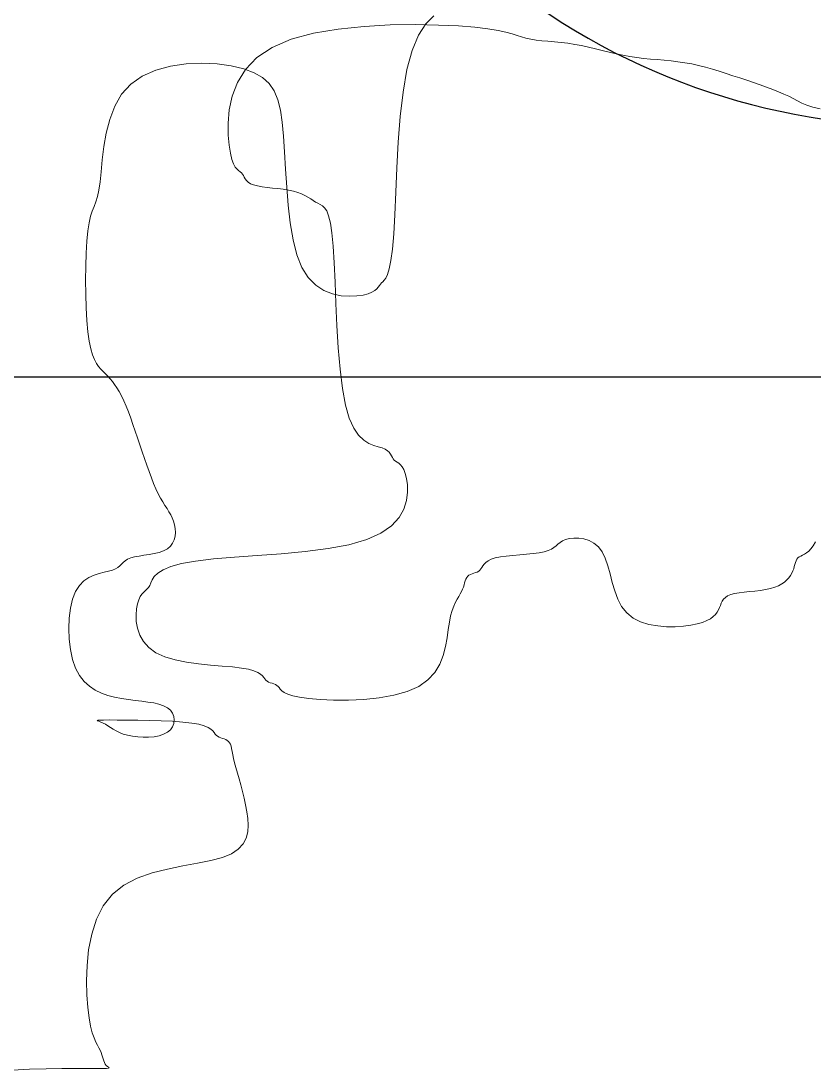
# Model space of a CAD drawing. Header units: millimetres. Extents: x 42 to 552, y 43 to 535.
# Drawn here: x 284.5625 to 284.6223, y 504.2854 to 504.3646 of the extents above; entities that cross this region are included whole.
import ezdxf

# ---------------------------------------------------------------- set-up
doc = ezdxf.new("R2010")
doc.units = ezdxf.units.MM
doc.header["$LTSCALE"] = 0.75
doc.header["$MEASUREMENT"] = 0
doc.layers.add('Gramado', color=9, linetype='Continuous', lineweight=0)
doc.layers.add('Linhas medias', color=7, linetype='Continuous', lineweight=30)
doc.layers.add('SOMBRA', color=9, linetype='Continuous')

# ---------------------------------------------------------------- blocks, each defined once
blk = doc.blocks.new('arbusto7vista')
for p, q in [((-0.3799432194155088, 0.3071322062627075), (-0.3787249139959101, 0.3083622935978241)), ((-0.7645042019866253, 0.3057192579070289), (-0.76789218847847, 0.3048099799899262)), ((-0.7607807539497173, 0.3063581853325843), (-0.7645042019866253, 0.3057192579070289)), ((-0.7568787543331723, 0.3067646111889957), (-0.7607807539497173, 0.3063581853325843)), ((-0.7529551131024732, 0.3069763843986948), (-0.7568787543331723, 0.3067646111889957)), ((-0.7491667402231315, 0.307031353884085), (-0.7529551131024732, 0.3069763843986948)), ((-0.7456705456606016, 0.3069673685675838), (-0.7491667402231315, 0.307031353884085)), ((-0.7426234393803384, 0.3068222773715945), (-0.7456705456606016, 0.3069673685675838)), ((-0.7401417511025841, 0.3066294234380393), (-0.7426234393803384, 0.3068222773715945)), ((-0.7381794895664484, 0.3064041267866742), (-0.7401417511025841, 0.3066294234380393)), ((-0.7366500832657721, 0.3061572016567879), (-0.7381794895664484, 0.3064041267866742)), ((-0.7354669606943958, 0.305899462287627), (-0.7366500832657721, 0.3061572016567879)), ((-0.734543550346217, 0.305641722918466), (-0.7354669606943958, 0.305899462287627)), ((-0.7337932807150764, 0.3053947977885798), (-0.734543550346217, 0.305641722918466)), ((-0.3810641320628463, 0.3054154909708444), (-0.3799432194155088, 0.3071322062627075)), ((-0.76789218847847, 0.3048099799899262), (-0.77078780345974, 0.3035925026588586)), ((-0.7331295802947864, 0.3051695011372288), (-0.7337932807150764, 0.3053947977885798)), ((-0.7324658775792443, 0.3049766472036595), (-0.7331295802947864, 0.3051695011372288)), ((-0.7317318332675029, 0.3048234455315679), (-0.7324658775792443, 0.3049766472036595)), ((-0.7309220368795479, 0.3047026868822797), (-0.7317318332675029, 0.3048234455315679)), ((-0.7300473101404918, 0.3046035573215278), (-0.7309220368795479, 0.3047026868822797)), ((-0.7291184747755892, 0.304515242915059), (-0.7300473101404918, 0.3046035573215278)), ((-0.7281463525099525, 0.3044269297286064), (-0.7291184747755892, 0.304515242915059)), ((-0.7271417650688079, 0.3043278038279027), (-0.7281463525099525, 0.3044269297286064)), ((-0.7261155341772962, 0.304207051278695), (-0.7271417650688079, 0.3043278038279027)), ((-0.7250784815606153, 0.3040538581467445), (-0.7261155341772962, 0.304207051278695)), ((-0.7240396253995698, 0.3038610150916696), (-0.7250784815606153, 0.3040538581467445)), ((-0.3820281347447008, 0.3031310430627627), (-0.3810641320628463, 0.3054154909708444)), ((-0.77078780345974, 0.3035925026588586), (-0.7730729135128911, 0.3020497038258156)), ((-0.7230007696975633, 0.3036357311488302), (-0.7240396253995698, 0.3038610150916696)), ((-0.7219619149136918, 0.3033888199474717), (-0.7230007696975633, 0.3036357311488302)), ((-0.7209230615069657, 0.3031310951168678), (-0.7219619149136918, 0.3033888199474717)), ((-0.7198842099364811, 0.3028733702862638), (-0.7209230615069657, 0.3031310951168678)), ((-0.71884536066122, 0.3026264590849053), (-0.7198842099364811, 0.3028733702862638)), ((-0.7178065141403067, 0.3024011751420659), (-0.71884536066122, 0.3026264590849053)), ((-0.716767670832752, 0.302208332086991), (-0.7178065141403067, 0.3024011751420659)), ((-0.3827910404331476, 0.3002383102087549), (-0.3820281347447008, 0.3031310430627627)), ((-0.7730729135128911, 0.3020497038258156), (-0.7747844914118787, 0.3002473687405001)), ((-0.7157288309681178, 0.3020551389550263), (-0.716767670832752, 0.302208332086991)), ((-0.7146899938578031, 0.3019343864058328), (-0.7157288309681178, 0.3020551389550263)), ((-0.7136511585837013, 0.3018352605051291), (-0.7146899938578031, 0.3019343864058328)), ((-0.7126123242276776, 0.3017469473186765), (-0.7136511585837013, 0.3018352605051291)), ((-0.7115734898716823, 0.3016586329122077), (-0.7126123242276776, 0.3017469473186765)), ((-0.7105346545975806, 0.3015595033514558), (-0.7115734898716823, 0.3016586329122077)), ((-0.7094958174872374, 0.3014387447021676), (-0.7105346545975806, 0.3015595033514558)), ((-0.7084569776226033, 0.301285543030076), (-0.7094958174872374, 0.3014387447021676)), ((-0.7074181343150485, 0.3010917879607433), (-0.7084569776226033, 0.301285543030076)), ((-0.7063792877941353, 0.3008601833589779), (-0.7074181343150485, 0.3010917879607433)), ((-0.7053404385189026, 0.3005961366494319), (-0.7063792877941353, 0.3008601833589779)), ((-0.4184914984901411, 0.3007727882868778), (-0.4161369589799619, 0.3011125282153557)), ((-0.4161369589799619, 0.3011125282153557), (-0.4137607760194157, 0.3012143597600669)), ((-0.4137607760194157, 0.3012143597600669), (-0.4114549306000868, 0.3011053179091618)), ((-0.4114549306000868, 0.3011053179091618), (-0.4093114037135592, 0.3008124376508192)), ((-0.4093114037135592, 0.3008124376508192), (-0.4074221763514174, 0.300362753973161)), ((-0.7747844914118787, 0.3002473687405001), (-0.7759982864786821, 0.2982720094869933)), ((-0.7043015869483895, 0.300305055256743), (-0.7053404385189026, 0.3005961366494319)), ((-0.7032627335416635, 0.299992346605535), (-0.7043015869483895, 0.300305055256743)), ((-0.7022238787577919, 0.2996634181204456), (-0.7032627335416635, 0.299992346605535)), ((-0.7011850230558139, 0.299323677226127), (-0.7022238787577919, 0.2996634181204456)), ((-0.7001461668947684, 0.2989785313472026), (-0.7011850230558139, 0.299323677226127)), ((-0.4245054464028328, 0.2980557683173259), (-0.422767723193175, 0.2992714433260204)), ((-0.422767723193175, 0.2992714433260204), (-0.4207324135583974, 0.3001681049864828)), ((-0.4207324135583974, 0.3001681049864828), (-0.4184914984901411, 0.3007727882868778)), ((-0.4074221763514174, 0.300362753973161), (-0.4058575869729566, 0.2997751913882354)), ((-0.4058575869729566, 0.2997751913882354), (-0.4046014039085435, 0.2990362325036529)), ((-0.3833699827612804, 0.2968589493980005), (-0.3827910404331476, 0.3002383102087549)), ((-0.7759982864786821, 0.2982720094869933), (-0.7767900480351955, 0.2962101381493909)), ((-0.6991091142780874, 0.298632486569204), (-0.7001461668947684, 0.2989785313472026)), ((-0.6980828833865758, 0.2982864436212367), (-0.6991091142780874, 0.298632486569204)), ((-0.6970782959454027, 0.2979404018932854), (-0.6980828833865758, 0.2982864436212367)), ((-0.6961061736797944, 0.2975943607753493), (-0.6970782959454027, 0.2979404018932854)), ((-0.4258779500829064, 0.2965129694842972), (-0.4245054464028328, 0.2980557683173259)), ((-0.4046014039085435, 0.2990362325036529), (-0.4036157529562843, 0.2981242494508791)), ((-0.4036157529562843, 0.2981242494508791), (-0.4028627599142283, 0.2970176143613799)), ((-0.7767900480351955, 0.2962101381493909), (-0.777235525403313, 0.2941482668117743)), ((-0.6951773383148634, 0.297248319657399), (-0.6961061736797944, 0.2975943607753493)), ((-0.6943026115758357, 0.2969022779294477), (-0.6951773383148634, 0.297248319657399)), ((-0.6934928151878523, 0.2965562349814803), (-0.6943026115758357, 0.2969022779294477)), ((-0.6927587708761109, 0.2962101902034817), (-0.6934928151878523, 0.2965562349814803)), ((-0.6920995770597074, 0.2958650443245574), (-0.6927587708761109, 0.2962101902034817)), ((-0.4269149926769273, 0.2947106343989816), (-0.4258779500829064, 0.2965129694842972)), ((-0.4028627599142283, 0.2970176143613799), (-0.4023045505805101, 0.2956946993666634)), ((-0.3837974255274617, 0.293155169949415), (-0.3833699827612804, 0.2968589493980005)), ((-0.6914674389334152, 0.2955253034302388), (-0.6920995770597074, 0.2958650443245574)), ((-0.6908028383859062, 0.2951963749451494), (-0.6914674389334152, 0.2955253034302388)), ((-0.6900462573058803, 0.2948836662939414), (-0.6908028383859062, 0.2951963749451494)), ((-0.6891381775820093, 0.2945925849012525), (-0.6900462573058803, 0.2948836662939414)), ((-0.6880190811029934, 0.2943285381917065), (-0.6891381775820093, 0.2945925849012525)), ((-0.4276706805155186, 0.2927352751454606), (-0.4269149926769273, 0.2947106343989816)), ((-0.4023045505805101, 0.2956946993666634), (-0.4019032507532074, 0.2941338765981811)), ((-0.777235525403313, 0.2941482668117743), (-0.7774104679049856, 0.2921729075582675)), ((-0.4019032507532074, 0.2941338765981811), (-0.4016209862304265, 0.2923135181874272)), ((-0.3841058325300821, 0.2892891811818998), (-0.3837974255274617, 0.293155169949415)), ((-0.7774104679049856, 0.2921729075582675), (-0.7773906248621358, 0.2903705724729519)), ((-0.4281991199293032, 0.2906734038078582), (-0.4276706805155186, 0.2927352751454606)), ((-0.4016209862304265, 0.2923135181874272), (-0.4014198828102735, 0.2902119962658816)), ((-0.7773906248621358, 0.2903705724729519), (-0.7772517455966579, 0.2888277736399232)), ((-0.4285544172489324, 0.2886115324702558), (-0.4281991199293032, 0.2906734038078582)), ((-0.4014198828102735, 0.2902119962658816), (-0.4012629679482416, 0.2878266074262115)), ((-0.7772517455966579, 0.2888277736399232), (-0.7770587581643156, 0.2876084939864683)), ((-0.4287906788049725, 0.2866361732167491), (-0.4285544172489324, 0.2886115324702558)), ((-0.3843276675675042, 0.2854231924143988), (-0.3841058325300821, 0.2892891811818998)), ((-0.7770587581643156, 0.2876084939864683), (-0.7768333055564653, 0.2866865998127253)), ((-0.7768333055564653, 0.2866865998127253), (-0.7765862094982765, 0.2860134282620237)), ((-0.4289620109280463, 0.2848338381314335), (-0.4287906788049725, 0.2866361732167491)), ((-0.4012629679482416, 0.2878266074262115), (-0.401116875729457, 0.2852303461059478)), ((-0.7765862094982765, 0.2860134282620237), (-0.7763282917148899, 0.2855403164776646)), ((-0.7763282917148899, 0.2855403164776646), (-0.7760703739315034, 0.2852186016029776)), ((-0.7760703739315034, 0.2852186016029776), (-0.7758232778733145, 0.2849996207813064)), ((-0.7758232778733145, 0.2849996207813064), (-0.7755978252654643, 0.2848347111559519)), ((-0.401116875729457, 0.2852303461059478), (-0.4009491418965752, 0.2825151312038088)), ((-0.3844953944380904, 0.2817194129658134), (-0.3843276675675042, 0.2854231924143988)), ((-0.7755978252654643, 0.2848347111559519), (-0.7754048378331504, 0.2846752098702439)), ((-0.7754048378331504, 0.2846752098702439), (-0.7752497265919658, 0.2844823668151832)), ((-0.7752497265919658, 0.2844823668151832), (-0.7751162597192547, 0.2842570828723439)), ((-0.7751162597192547, 0.2842570828723439), (-0.7749827946827281, 0.2840101716709853)), ((-0.7749827946827281, 0.2840101716709853), (-0.7748276889501824, 0.2837524468403814)), ((-0.7748276889501824, 0.2837524468403814), (-0.7746292999893853, 0.2834947220097774)), ((-0.7746292999893853, 0.2834947220097774), (-0.7743659852680196, 0.2832478108084189)), ((-0.4291225199488053, 0.2832910392983905), (-0.4289620109280463, 0.2848338381314335)), ((-0.7743659852680196, 0.2832478108084189), (-0.7740161022539098, 0.2830225268655795)), ((-0.7740161022539098, 0.2830225268655795), (-0.7735580084147671, 0.2828296838105047)), ((-0.7735580084147671, 0.2828296838105047), (-0.7729781770531758, 0.2826764906785399)), ((-0.7729781770531758, 0.2826764906785399), (-0.7722955448110724, 0.2825557381293464)), ((-0.7722955448110724, 0.2825557381293464), (-0.7715371641651529, 0.2824566122286427)), ((-0.7715371641651529, 0.2824566122286427), (-0.7707300875921419, 0.2823682990421901)), ((-0.7707300875921419, 0.2823682990421901), (-0.7699013675687922, 0.2822799846357213)), ((-0.7699013675687922, 0.2822799846357213), (-0.7690780565718001, 0.2821808550749694)), ((-0.7690780565718001, 0.2821808550749694), (-0.7682872070779183, 0.2820600964256812)), ((-0.7682872070779183, 0.2820600964256812), (-0.7675558715638715, 0.2819068947535897)), ((-0.7675558715638715, 0.2819068947535897), (-0.7669047902923865, 0.2817140408200203)), ((-0.4295409244888333, 0.2810994002413167), (-0.4293154910082251, 0.2820654514912064)), ((-0.4293154910082251, 0.2820654514912064), (-0.4291225199488053, 0.2832910392983905)), ((-0.4009491418965752, 0.2825151312038088), (-0.4007273021921094, 0.279772881618527)), ((-0.7669047902923865, 0.2817140408200203), (-0.7663294546704265, 0.2814887441686693)), ((-0.7663294546704265, 0.2814887441686693), (-0.7658190438908719, 0.2812418190387689)), ((-0.7658190438908719, 0.2812418190387689), (-0.7653627371466882, 0.2809840796696221)), ((-0.7653627371466882, 0.2809840796696221), (-0.7649497136307559, 0.2807263403004612)), ((-0.7649497136307559, 0.2807263403004612), (-0.7645691525360405, 0.280479415170575)), ((-0.7645691525360405, 0.280479415170575), (-0.7642102330554792, 0.2802541185192098)), ((-0.7642102330554792, 0.2802541185192098), (-0.7638621343819807, 0.2800612645856404)), ((-0.4300458954854207, 0.27959986029704), (-0.4297879995835956, 0.2803063737696334)), ((-0.4297879995835956, 0.2803063737696334), (-0.4295409244888333, 0.2810994002413167)), ((-0.3846414769402315, 0.2783400521550448), (-0.3844953944380904, 0.2817194129658134)), ((-0.7638621343819807, 0.2800612645856404), (-0.7635167409867449, 0.2798972489284637)), ((-0.7635167409867449, 0.2798972489284637), (-0.763176758454108, 0.2797007923835082)), ((-0.763176758454108, 0.2797007923835082), (-0.7628475976466689, 0.2793961971059531)), ((-0.7628475976466689, 0.2793961971059531), (-0.7625346694269695, 0.2789077652509775)), ((-0.7625346694269695, 0.2789077652509775), (-0.7622433846576087, 0.2781597989737321)), ((-0.4305508664820366, 0.2781003252328418), (-0.4303037913872743, 0.2788933480444769)), ((-0.4303037913872743, 0.2788933480444769), (-0.4300458954854207, 0.27959986029704)), ((-0.4007273021921094, 0.279772881618527), (-0.4004188923586582, 0.2770955162488065)), ((-0.7622433846576087, 0.2781597989737321), (-0.7619791542012138, 0.2770766004293961)), ((-0.7619791542012138, 0.2770766004293961), (-0.7617473889203552, 0.2755824717731485)), ((-0.4309692710220645, 0.2759087008159753), (-0.4307762999626448, 0.2771342800830325)), ((-0.4307762999626448, 0.2771342800830325), (-0.4305508664820366, 0.2781003252328418)), ((-0.4004188923586582, 0.2770955162488065), (-0.3999914481387918, 0.2745749539933939)), ((-0.3847983788722615, 0.2754473193010369), (-0.3846414769402315, 0.2783400521550448)), ((-0.7617473889203552, 0.2755824717731485), (-0.7615534996776034, 0.2736017151601544)), ((-0.4311207623210578, 0.2743650116748313), (-0.4309692710220645, 0.2759087008159753)), ((-0.4312289703917429, 0.2725563809918015), (-0.4311207623210578, 0.2743650116748313)), ((-0.3999914481387918, 0.2745749539933939), (-0.3994125052751087, 0.2723031137510077)), ((-0.3849913499316813, 0.2731619702063597), (-0.3847983788722615, 0.2754473193010369)), ((-0.7615534996776034, 0.2736017151601544), (-0.7613983884364188, 0.2710946792947766)), ((-0.4312938952341483, 0.2705639131213218), (-0.4312289703917429, 0.2725563809918015)), ((-0.3852167834123179, 0.2714389466082565), (-0.3849913499316813, 0.2731619702063597)), ((-0.7613983884364188, 0.2710946792947766), (-0.7612649215637077, 0.2681658990782125)), ((-0.3994125052751087, 0.2723031137510077), (-0.3986495995101507, 0.2703719144203518)), ((-0.3854638585070802, 0.2701917367276394), (-0.3852167834123179, 0.2714389466082565)), ((-0.4313155368483024, 0.2684687124178566), (-0.4312938952341483, 0.2705639131213218)), ((-0.3986495995101507, 0.2703719144203518), (-0.3976846950943695, 0.2688498446076011)), ((-0.3859796503107304, 0.2687787110024971), (-0.3857217544089053, 0.2693338287854203)), ((-0.3857217544089053, 0.2693338287854203), (-0.3854638585070802, 0.2701917367276394)), ((-0.7612649215637077, 0.2681658990782125), (-0.7611314565271812, 0.2649559559608718)), ((-0.4312938952341483, 0.2663518832358704), (-0.4313155368483024, 0.2684687124178566)), ((-0.3976846950943695, 0.2688498446076011), (-0.396557470309574, 0.2677116717486427)), ((-0.396557470309574, 0.2677116717486427), (-0.395322031945426, 0.2669087329868063)), ((-0.3871158412503064, 0.2673999051038152), (-0.3869481143797202, 0.2676468302337014)), ((-0.3869481143797202, 0.2676468302337014), (-0.3868020318775791, 0.2678721268850666)), ((-0.3868020318775791, 0.2678721268850666), (-0.3866451299455491, 0.2680649808186217)), ((-0.3866451299455491, 0.2680649808186217), (-0.3864521588861294, 0.2682307987981858)), ((-0.3864521588861294, 0.2682307987981858), (-0.3862267254054927, 0.2684398715997816)), ((-0.3862267254054927, 0.2684398715997816), (-0.3859796503107304, 0.2687787110024971)), ((-0.4312289703917429, 0.2642945299298134), (-0.4312938952341483, 0.2663518832358704)), ((-0.395322031945426, 0.2669087329868063), (-0.3940324867916161, 0.266392365465407)), ((-0.3940324867916161, 0.266392365465407), (-0.3927429416378345, 0.2661139063277744)), ((-0.3927429416378345, 0.2661139063277744), (-0.3915075032736866, 0.2660246927172238)), ((-0.3915075032736866, 0.2660246927172238), (-0.390380278488891, 0.2660760617770848)), ((-0.390380278488891, 0.2660760617770848), (-0.3894153740731099, 0.2662193506506867)), ((-0.3894153740731099, 0.2662193506506867), (-0.3886524683846631, 0.2664122045842561)), ((-0.3886524683846631, 0.2664122045842561), (-0.3880735260565302, 0.266637501235607)), ((-0.3880735260565302, 0.266637501235607), (-0.387646083290349, 0.2668844263654933)), ((-0.387646083290349, 0.2668844263654933), (-0.3873376762877285, 0.2671421657346542)), ((-0.3873376762877285, 0.2671421657346542), (-0.3871158412503064, 0.2673999051038152)), ((-0.7611314565271812, 0.2649559559608718), (-0.7609763507946639, 0.2616054313931357)), ((-0.4311207623210578, 0.2623777568541215), (-0.4312289703917429, 0.2642945299298134)), ((-0.7609763507946639, 0.2616054313931357), (-0.7607779618338384, 0.2582549068253854)), ((-0.4309692710220645, 0.260682668363259), (-0.4311207623210578, 0.2623777568541215)), ((-0.4307753981522069, 0.259270543367208), (-0.4309692710220645, 0.260682668363259)), ((-0.7607779618338384, 0.2582549068253854), (-0.7605146471124726, 0.2550449637080447)), ((-0.4305436519985903, 0.2581233589980343), (-0.4307753981522069, 0.259270543367208)), ((-0.430279442505622, 0.2572032669433355), (-0.4305436519985903, 0.2581233589980343)), ((-0.4299881796178227, 0.2564724188906951), (-0.430279442505622, 0.2572032669433355)), ((-0.7605146471124726, 0.2550449637080447), (-0.7601647640983629, 0.2521161834914807)), ((-0.4296752732796847, 0.2558929665277248), (-0.4299881796178227, 0.2564724188906951)), ((-0.4293461334356437, 0.255427061542008), (-0.4296752732796847, 0.2558929665277248)), ((-0.4290061700302488, 0.2550368556211282), (-0.4293461334356437, 0.255427061542008)), ((-0.4286607930079356, 0.2546845004526972), (-0.4290061700302488, 0.2550368556211282)), ((-0.4283145107322639, 0.2543366533523255), (-0.4286607930079356, 0.2546845004526972)), ((-0.4279682252432337, 0.2539779941477178), (-0.4283145107322639, 0.2543366533523255)), ((-0.4276219369999126, 0.2535977082946062), (-0.4279682252432337, 0.2539779941477178)), ((-0.4272756464612826, 0.2531849812487224), (-0.4276219369999126, 0.2535977082946062)), ((-0.7601647640983629, 0.2521161834914807), (-0.7597066702592201, 0.2496091476261029)), ((-0.426929354086468, 0.2527289984657983), (-0.4272756464612826, 0.2531849812487224)), ((-0.4265830603344796, 0.252218945401566), (-0.426929354086468, 0.2527289984657983)), ((-0.4262367656643846, 0.251644007511743), (-0.4265830603344796, 0.252218945401566)), ((-0.4258904705352222, 0.2509933702520613), (-0.4262367656643846, 0.251644007511743)), ((-0.4255441754060882, 0.250259823875524), (-0.4258904705352222, 0.2509933702520613)), ((-0.4251978807359933, 0.2494505778241205), (-0.4255441754060882, 0.250259823875524)), ((-0.7597066702592201, 0.2496091476261029), (-0.7591277407080668, 0.2476283910131087)), ((-0.4248515869840048, 0.2485764463371396), (-0.4251978807359933, 0.2494505778241205)), ((-0.4245052946091903, 0.2476482436538276), (-0.4248515869840048, 0.2485764463371396)), ((-0.7591277407080668, 0.2476283910131087), (-0.7584514211389717, 0.2461342623568612)), ((-0.4241590040705603, 0.2466767840134452), (-0.4245052946091903, 0.2476482436538276)), ((-0.7584514211389717, 0.2461342623568612), (-0.7577101748912582, 0.2450510638125252)), ((-0.4238127158272107, 0.2456728816552669), (-0.4241590040705603, 0.2466767840134452)), ((-0.423466430338209, 0.2446473508185676), (-0.4238127158272107, 0.2456728816552669)), ((-0.7577101748912582, 0.2450510638125252), (-0.7569364653042214, 0.244303097535294)), ((-0.7569364653042214, 0.244303097535294), (-0.7561627557171562, 0.2438146656803042)), ((-0.7561627557171562, 0.2438146656803042), (-0.7554215094694428, 0.2435100704027491)), ((-0.4231201480625373, 0.2436110057425935), (-0.423466430338209, 0.2446473508185676)), ((-0.7554215094694428, 0.2435100704027491), (-0.7547451899003477, 0.2433136138577936)), ((-0.7547451899003477, 0.2433136138577936), (-0.7541662603491943, 0.2431495982006169)), ((-0.7541662603491943, 0.2431495982006169), (-0.7537081665100516, 0.2429567442670475)), ((-0.7537081665100516, 0.2429567442670475), (-0.7533582834959418, 0.2427314476156823)), ((-0.7533582834959418, 0.2427314476156823), (-0.753094968774576, 0.2424845224857961)), ((-0.753094968774576, 0.2424845224857961), (-0.7528965798137506, 0.2422267831166494)), ((-0.4227738692297862, 0.2425746606666337), (-0.4231201480625373, 0.2436110057425935)), ((-0.4224275931513546, 0.2415491298299344), (-0.4227738692297862, 0.2425746606666337)), ((-0.7528965798137506, 0.2422267831166494), (-0.7527414740812333, 0.2419690437474884)), ((-0.7527414740812333, 0.2419690437474884), (-0.7526080090447067, 0.2417221186176022)), ((-0.7526080090447067, 0.2417221186176022), (-0.7524745421719956, 0.241496821966237)), ((-0.7524745421719956, 0.241496821966237), (-0.752319430930811, 0.2413039680326676)), ((-0.752319430930811, 0.2413039680326676), (-0.7521264434984971, 0.2411471616649976)), ((-0.7521264434984971, 0.2411471616649976), (-0.7519009908906469, 0.2410011701465891)), ((-0.7519009908906469, 0.2410011701465891), (-0.7516538948324296, 0.2408335513696755)), ((-0.7516538948324296, 0.2408335513696755), (-0.7513959770490715, 0.2406118632264622)), ((-0.4220813189091359, 0.2405452274717561), (-0.4224275931513546, 0.2415491298299344)), ((-0.7513959770490715, 0.2406118632264622), (-0.7511380592656849, 0.2403036636091542)), ((-0.7511380592656849, 0.2403036636091542), (-0.7508909632074676, 0.2398765104099709)), ((-0.7508909632074676, 0.2398765104099709), (-0.7506655105996174, 0.2392979615211459)), ((-0.7506655105996174, 0.2392979615211459), (-0.7504725231673035, 0.2385355748348559)), ((-0.4217350455850237, 0.2395737678313736), (-0.4220813189091359, 0.2405452274717561)), ((-0.42138877226094, 0.2386455651480617), (-0.4217350455850237, 0.2395737678313736)), ((-0.7504725231673035, 0.2385355748348559), (-0.7503327420913877, 0.2375713269240265)), ((-0.7503327420913877, 0.2375713269240265), (-0.7503065863755012, 0.2364448690842664)), ((-0.4210424980187213, 0.2377714336610666), (-0.42138877226094, 0.2386455651480617)), ((-0.4206962219402897, 0.2369621876096772), (-0.4210424980187213, 0.2377714336610666)), ((-0.7503065863755012, 0.2364448690842664), (-0.7504643944789962, 0.2352102712918906)), ((-0.4203499431075386, 0.23622864123314), (-0.4206962219402897, 0.2369621876096772)), ((-0.4200045626423048, 0.2355771027868485), (-0.4203499431075386, 0.23622864123314)), ((-0.7504643944789962, 0.2352102712918906), (-0.7508765048611679, 0.2339216035231999)), ((-0.4196645898263114, 0.2349958565907855), (-0.4200045626423048, 0.2355771027868485)), ((-0.4193354359811678, 0.2344686809810526), (-0.4196645898263114, 0.2349958565907855)), ((-0.4190225124285121, 0.233979354293723), (-0.4193354359811678, 0.2344686809810526)), ((-0.7508765048611679, 0.2339216035231999), (-0.75161325598134, 0.2326329357545234)), ((-0.418731230489982, 0.2335116548649125), (-0.4190225124285121, 0.233979354293723)), ((-0.4184670014872722, 0.2330493610307087), (-0.418731230489982, 0.2335116548649125)), ((-0.4182352367419639, 0.2325762511271989), (-0.4184670014872722, 0.2330493610307087)), ((-0.7527449862988931, 0.2313983379621476), (-0.7543420342731224, 0.2302718801223875)), ((-0.75161325598134, 0.2326329357545234), (-0.7527449862988931, 0.2313983379621476)), ((-0.4180413475757234, 0.2320761034905132), (-0.4182352367419639, 0.2325762511271989)), ((-0.4178916469676039, 0.2315381036780195), (-0.4180413475757234, 0.2320761034905132)), ((-0.417796054526292, 0.2309730661323499), (-0.4178916469676039, 0.2315381036780195)), ((-0.7543420342731224, 0.2302718801223875), (-0.7564747383633232, 0.2293076322115581)), ((-0.417942138864646, 0.2292779437351555), (-0.417810479208697, 0.2298267644970053)), ((-0.417810479208697, 0.2298267644970053), (-0.4177653915179746, 0.2303972125173743)), ((-0.4177653915179746, 0.2303972125173743), (-0.417796054526292, 0.2309730661323499)), ((-0.7591764641783527, 0.2285443443894906), (-0.7623326859248891, 0.2279594875502653)), ((-0.7564747383633232, 0.2293076322115581), (-0.7591764641783527, 0.2285443443894906)), ((-0.7286063315284537, 0.2278802046826343), (-0.7282266847151107, 0.2281271298125205)), ((-0.7282266847151107, 0.2281271298125205), (-0.727906554176883, 0.2283848691816814)), ((-0.727906554176883, 0.2283848691816814), (-0.7276080652528094, 0.2286426085508424)), ((-0.7276080652528094, 0.2286426085508424), (-0.7272933432819002, 0.2288895336807286)), ((-0.7272933432819002, 0.2288895336807286), (-0.7269245136031941, 0.2291148303320938)), ((-0.7269245136031941, 0.2291148303320938), (-0.7264637015557867, 0.229307684265649)), ((-0.7264637015557867, 0.229307684265649), (-0.7258847556317392, 0.2294554789706069)), ((-0.7258847556317392, 0.2294554789706069), (-0.7252084169354021, 0.2295383888499885)), ((-0.7252084169354021, 0.2295383888499885), (-0.7244671497242336, 0.2295347860352592)), ((-0.7244671497242336, 0.2295347860352592), (-0.7236934182556638, 0.2294230426579134)), ((-0.7236934182556638, 0.2294230426579134), (-0.7229196867870655, 0.2291815308494165)), ((-0.7229196867870655, 0.2291815308494165), (-0.7221784195758971, 0.2287886227412486)), ((-0.7221784195758971, 0.2287886227412486), (-0.72150208087956, 0.2282226904648894)), ((-0.72150208087956, 0.2282226904648894), (-0.7209231349555125, 0.2274621061518047)), ((-0.689410528234248, 0.2279270490008685), (-0.6890651512119064, 0.2283848431546289)), ((-0.6890651512119064, 0.2283848431546289), (-0.6887188690127743, 0.2289633940768283)), ((-0.4189647622849009, 0.2279234616396906), (-0.4185084591366319, 0.2283100706425927)), ((-0.4185084591366319, 0.2283100706425927), (-0.4181711917519237, 0.228766971895709)), ((-0.4181711917519237, 0.228766971895709), (-0.417942138864646, 0.2292779437351555)), ((-0.7764725593493438, 0.2266473915732092), (-0.7796287810958802, 0.2263869558118472)), ((-0.7730133403151456, 0.2268970137053259), (-0.7764725593493438, 0.2266473915732092)), ((-0.7694026226371307, 0.2271736711305863), (-0.7730133403151456, 0.2268970137053259)), ((-0.7657919049590873, 0.2275152127714364), (-0.7694026226371307, 0.2271736711305863)), ((-0.7623326859248891, 0.2279594875502653), (-0.7657919049590873, 0.2275152127714364)), ((-0.7376934900233039, 0.2263464219857241), (-0.7370829902977505, 0.2265392650407847)), ((-0.7370829902977505, 0.2265392650407847), (-0.7363110733142832, 0.2266924581727494)), ((-0.7363110733142832, 0.2266924581727494), (-0.7354093011373379, 0.2268132107219571)), ((-0.7354093011373379, 0.2268132107219571), (-0.7344209588314072, 0.2269123366226466)), ((-0.7344209588314072, 0.2269123366226466), (-0.7333893314609838, 0.2270006498090993)), ((-0.7333893314609838, 0.2270006498090993), (-0.7323577040905604, 0.2270889642155822)), ((-0.7323577040905604, 0.2270889642155822), (-0.7313693617846297, 0.2271880937763342)), ((-0.7313693617846297, 0.2271880937763342), (-0.7304675896076844, 0.2273088524256224)), ((-0.7304675896076844, 0.2273088524256224), (-0.7296956726242456, 0.2274620540977139)), ((-0.7296956726242456, 0.2274620540977139), (-0.7290833692778449, 0.2276549080312691)), ((-0.7290833692778449, 0.2276549080312691), (-0.7286063315284537, 0.2278802046826343)), ((-0.7209231349555125, 0.2274621061518047), (-0.7204614210976672, 0.2264978582409753)), ((-0.7204614210976672, 0.2264978582409753), (-0.7200862787459528, 0.2253714004012153)), ((-0.6915269240693931, 0.2263455207991143), (-0.6913736292260637, 0.2265392650407847)), ((-0.6913736292260637, 0.2265392650407847), (-0.6911797563562061, 0.2266942604951367)), ((-0.6911797563562061, 0.2266942604951367), (-0.6909480102025611, 0.2268276293009706)), ((-0.6909480102025611, 0.2268276293009706), (-0.6906838007096212, 0.2269609993268205)), ((-0.6906838007096212, 0.2269609993268205), (-0.6903925378218219, 0.2271159984412208)), ((-0.6903925378218219, 0.2271159984412208), (-0.6900796314836555, 0.2273142545126774)), ((-0.6900796314836555, 0.2273142545126774), (-0.6897504916396429, 0.2275773954097247)), ((-0.6897504916396429, 0.2275773954097247), (-0.689410528234248, 0.2279270490008685)), ((-0.4249652391986558, 0.2263464219857241), (-0.424505328885175, 0.2265392650407847)), ((-0.424505328885175, 0.2265392650407847), (-0.4239263829611275, 0.2266933593593592)), ((-0.4239263829611275, 0.2266933593593592), (-0.4232500442647904, 0.2268204202147928)), ((-0.4232500442647904, 0.2268204202147928), (-0.422508777053622, 0.226936668660997)), ((-0.422508777053622, 0.226936668660997), (-0.4217350455850237, 0.2270583257518553)), ((-0.4217350455850237, 0.2270583257518553), (-0.4209613141164539, 0.2272016125412506)), ((-0.4209613141164539, 0.2272016125412506), (-0.4202200469052855, 0.2273827500831089)), ((-0.4202200469052855, 0.2273827500831089), (-0.4195437082089484, 0.227617959431285)), ((-0.4195437082089484, 0.227617959431285), (-0.4189647622849009, 0.2279234616396906)), ((-0.7860746879422607, 0.2252415799159735), (-0.7872406870561974, 0.2247477435847287)), ((-0.7844650146220147, 0.2256921605101638), (-0.7860746879422607, 0.2252415799159735)), ((-0.7823305069109097, 0.226077857498808), (-0.7844650146220147, 0.2256921605101638)), ((-0.7796287810958802, 0.2263869558118472), (-0.7823305069109097, 0.226077857498808)), ((-0.7393915074844699, 0.2246937389810455), (-0.7392355073628494, 0.2248865820361203)), ((-0.7392355073628494, 0.2248865820361203), (-0.739095737533745, 0.2251118659789597)), ((-0.739095737533745, 0.2251118659789597), (-0.7389451450613365, 0.2253587771803041)), ((-0.7389451450613365, 0.2253587771803041), (-0.7387566770098886, 0.2256165020109222)), ((-0.7387566770098886, 0.2256165020109222), (-0.7385032804435809, 0.2258742268415261)), ((-0.7385032804435809, 0.2258742268415261), (-0.73815790242665, 0.2261211380428847)), ((-0.73815790242665, 0.2261211380428847), (-0.7376934900233039, 0.2263464219857241)), ((-0.7200862787459528, 0.2253714004012153), (-0.7197544223768659, 0.2241368026088395)), ((-0.6921437362384211, 0.2245774750304577), (-0.6920228941761764, 0.224917209672185)), ((-0.6920228941761764, 0.224917209672185), (-0.6919236964823767, 0.2252461288546357)), ((-0.6919236964823767, 0.2252461288546357), (-0.6918353218909488, 0.2255588260681662)), ((-0.6918353218909488, 0.2255588260681662), (-0.6917469491357053, 0.2258498948031757)), ((-0.6917469491357053, 0.2258498948031757), (-0.691647756950573, 0.2261139285500349)), ((-0.691647756950573, 0.2261139285500349), (-0.6915269240693931, 0.2263455207991143)), ((-0.4272756121852979, 0.2246937389810455), (-0.4268157018717886, 0.2248865820361203)), ((-0.4268157018717886, 0.2248865820361203), (-0.426453184330569, 0.2251118659789597)), ((-0.426453184330569, 0.2251118659789597), (-0.4261555953041807, 0.2253587771803041)), ((-0.4261555953041807, 0.2253587771803041), (-0.4258904705352222, 0.2256165020109222)), ((-0.4258904705352222, 0.2256165020109222), (-0.4256253457662638, 0.2258742268415261)), ((-0.4256253457662638, 0.2258742268415261), (-0.4253277567399039, 0.2261211380428847)), ((-0.4253277567399039, 0.2261211380428847), (-0.4249652391986558, 0.2263464219857241)), ((-0.7885663034031154, 0.2237168151851989), (-0.788888241005111, 0.2232229788539541)), ((-0.788044172148318, 0.2242322793849638), (-0.7885663034031154, 0.2237168151851989)), ((-0.7872406870561974, 0.2247477435847287), (-0.788044172148318, 0.2242322793849638)), ((-0.7416115784673707, 0.2230815435434863), (-0.7415123862822384, 0.2233455902530324)), ((-0.7415123862822384, 0.2233455902530324), (-0.7413915534010584, 0.2235771948547978)), ((-0.7413915534010584, 0.2235771948547978), (-0.7412382585577291, 0.2237709499241305)), ((-0.7412382585577291, 0.2237709499241305), (-0.7410452874983093, 0.223924151596222)), ((-0.7410452874983093, 0.223924151596222), (-0.7408198540177011, 0.2240449102455102)), ((-0.7408198540177011, 0.2240449102455102), (-0.7405727789229388, 0.2241440398062622)), ((-0.7405727789229388, 0.2241440398062622), (-0.7403148830210853, 0.2242323542127309)), ((-0.7403148830210853, 0.2242323542127309), (-0.7400569871192602, 0.2243206673991835)), ((-0.7400569871192602, 0.2243206673991835), (-0.7398099120244979, 0.2244197932998873)), ((-0.7398099120244979, 0.2244197932998873), (-0.7395844785438612, 0.2245405458490808)), ((-0.7395844785438612, 0.2245405458490808), (-0.7393915074844699, 0.2246937389810455)), ((-0.7197544223768659, 0.2241368026088395), (-0.7194225664668181, 0.2228481348401488)), ((-0.6930356246128326, 0.2232185161807365), (-0.6927371268137108, 0.2235474446658117)), ((-0.6927371268137108, 0.2235474446658117), (-0.6924927367223574, 0.2238871855601445)), ((-0.6924927367223574, 0.2238871855601445), (-0.6922970439352412, 0.2242323314390688)), ((-0.6922970439352412, 0.2242323314390688), (-0.6921437362384211, 0.2245774750304577)), ((-0.4315608941651874, 0.2230716616521136), (-0.430819626954019, 0.223580817240645)), ((-0.430819626954019, 0.223580817240645), (-0.4300458954854207, 0.2239439842591366)), ((-0.4300458954854207, 0.2239439842591366), (-0.4292721640168509, 0.2241990113250125)), ((-0.4292721640168509, 0.2241990113250125), (-0.4285308968056825, 0.2243837470556826)), ((-0.4285308968056825, 0.2243837470556826), (-0.4278545581093454, 0.224536040068557)), ((-0.4278545581093454, 0.224536040068557), (-0.4272756121852979, 0.2246937389810455)), ((-0.7896746160288615, 0.221824376689554), (-0.7899217120870503, 0.2215918771029521)), ((-0.7894491634210112, 0.2220785041446902), (-0.7896746160288615, 0.221824376689554)), ((-0.7892561759886974, 0.2223867012711196), (-0.7894491634210112, 0.2220785041446902)), ((-0.7890911451387979, 0.2227723982597496), (-0.7892561759886974, 0.2223867012711196)), ((-0.788888241005111, 0.2232229788539541), (-0.7890911451387979, 0.2227723982597496)), ((-0.7421616732669065, 0.2214639382412429), (-0.7420083655700864, 0.2218090841201672)), ((-0.7420083655700864, 0.2218090841201672), (-0.7418875235078417, 0.2221488250145001)), ((-0.7418875235078417, 0.2221488250145001), (-0.7417883258140705, 0.2224777534995752)), ((-0.7417883258140705, 0.2224777534995752), (-0.7416999512226141, 0.2227904621507832)), ((-0.7416999512226141, 0.2227904621507832), (-0.7416115784673707, 0.2230815435434863)), ((-0.7194225664668181, 0.2228481348401488), (-0.7190474254922492, 0.2215594670714722)), ((-0.6978746458173077, 0.2215522298740495), (-0.697051313856889, 0.2216513594348015)), ((-0.697051313856889, 0.2216513594348015), (-0.6962604452357652, 0.2217721180840897)), ((-0.6962604452357652, 0.2217721180840897), (-0.6955290933488243, 0.2219253197561812)), ((-0.6955290933488243, 0.2219253197561812), (-0.6948789009577752, 0.222119074825514)), ((-0.6948789009577752, 0.222119074825514), (-0.6943098682922084, 0.2223506794272794)), ((-0.6943098682922084, 0.2223506794272794), (-0.6938165849485358, 0.2226147261368254)), ((-0.6938165849485358, 0.2226147261368254), (-0.6933936405232544, 0.2229058075295285)), ((-0.6933936405232544, 0.2229058075295285), (-0.6930356246128326, 0.2232185161807365)), ((-0.432816178785572, 0.2214639902953479), (-0.4322372328615245, 0.2223786688761606)), ((-0.4322372328615245, 0.2223786688761606), (-0.4315608941651874, 0.2230716616521136)), ((-0.7909100963198625, 0.2202293213860855), (-0.7911030837521764, 0.2196183341003604)), ((-0.7906846437120123, 0.2206997275264371), (-0.7909100963198625, 0.2202293213860855)), ((-0.7904375476538235, 0.2210619943241738), (-0.7906846437120123, 0.2206997275264371)), ((-0.7901796298704369, 0.2213485635820831), (-0.7904375476538235, 0.2210619943241738)), ((-0.7899217120870503, 0.2215918771029521), (-0.7901796298704369, 0.2213485635820831)), ((-0.7430851271486745, 0.2198490704051608), (-0.7428272093652879, 0.2203284833789922)), ((-0.7428272093652879, 0.2203284833789922), (-0.7425801133070706, 0.2207430133572501)), ((-0.7425801133070706, 0.2207430133572501), (-0.7423546606992488, 0.221114288818498)), ((-0.7423546606992488, 0.221114288818498), (-0.7421616732669065, 0.2214639382412429)), ((-0.7190474254922492, 0.2215594670714722), (-0.7185857139296843, 0.2203248692790964)), ((-0.7185857139296843, 0.2203248692790964), (-0.7179941462555064, 0.2191984114393364)), ((-0.7028010968047909, 0.2200220917266478), (-0.7026027060077524, 0.2203131604616573)), ((-0.7026027060077524, 0.2203131604616573), (-0.7023393857777762, 0.2205771942085164)), ((-0.7023393857777762, 0.2205771942085164), (-0.7019894935825732, 0.2208087864575816)), ((-0.7019894935825732, 0.2208087864575816), (-0.7015313868899398, 0.2210025306992662)), ((-0.7015313868899398, 0.2210025306992662), (-0.7009515391554544, 0.2211557238312309)), ((-0.7009515391554544, 0.2211557238312309), (-0.7002688877861374, 0.2212764763804245)), ((-0.7002688877861374, 0.2212764763804245), (-0.6995104861767629, 0.2213756022811282)), ((-0.6995104861767629, 0.2213756022811282), (-0.6987033877222188, 0.2214639154675808)), ((-0.6987033877222188, 0.2214639154675808), (-0.6978746458173077, 0.2215522298740495)), ((-0.4335953209637182, 0.2189479480540086), (-0.4332706783895048, 0.2203059981428339)), ((-0.4332706783895048, 0.2203059981428339), (-0.432816178785572, 0.2214639902953479)), ((-0.7912491772715953, 0.2188469401230861), (-0.7913195200919461, 0.2179457789346912)), ((-0.7911030837521764, 0.2196183341003604), (-0.7912491772715953, 0.2188469401230861)), ((-0.7438155935981001, 0.2178052487250426), (-0.7435901409902499, 0.2186090815567212)), ((-0.7435901409902499, 0.2186090815567212), (-0.7433430449320326, 0.2192831459572488)), ((-0.7433430449320326, 0.2192831459572488), (-0.7430851271486745, 0.2198490704051608)), ((-0.7179941462555064, 0.2191984114393364), (-0.7172294369462122, 0.218234163528507)), ((-0.7035756962668813, 0.2183504512186119), (-0.7033782163083231, 0.2186955970975362)), ((-0.7033782163083231, 0.2186955970975362), (-0.7032231179206576, 0.219040740688925)), ((-0.7032231179206576, 0.219040740688925), (-0.7030896602289829, 0.2193804753306523)), ((-0.7030896602289829, 0.2193804753306523), (-0.7029562007011236, 0.219709394513103)), ((-0.7029562007011236, 0.219709394513103), (-0.7028010968047909, 0.2200220917266478)), ((-0.433790106508269, 0.2174493165147737), (-0.4335953209637182, 0.2189479480540086)), ((-0.7913195200919461, 0.2179457789346912), (-0.7912816484148095, 0.2169581062722017)), ((-0.7912816484148095, 0.2169581062722017), (-0.7911030984419085, 0.2159271778726719)), ((-0.744008581030414, 0.2168500189836919), (-0.7438155935981001, 0.2178052487250426)), ((-0.7172294369462122, 0.218234163528507), (-0.7162636307965045, 0.2174735792154365)), ((-0.7162636307965045, 0.2174735792154365), (-0.7151300938742509, 0.2169076469390632)), ((-0.7151300938742509, 0.2169076469390632), (-0.713877522565582, 0.2165147388308952)), ((-0.7057804850556124, 0.2168139450857609), (-0.7051231001391898, 0.217077991795307)), ((-0.7051231001391898, 0.217077991795307), (-0.7045901613898593, 0.2173690731879958)), ((-0.7045901613898593, 0.2173690731879958), (-0.7041654362198813, 0.2176817818392038)), ((-0.7041654362198813, 0.2176817818392038), (-0.7038326920414875, 0.2180107103242932)), ((-0.7038326920414875, 0.2180107103242932), (-0.7035756962668813, 0.2183504512186119)), ((-0.4338550350231003, 0.2158695800110735), (-0.433790106508269, 0.2174493165147737)), ((-0.7911030984419085, 0.2159271778726719), (-0.7907514063747669, 0.2148962494731421)), ((-0.7443404448208923, 0.2144925770447799), (-0.744169102981175, 0.2157334791275076)), ((-0.744169102981175, 0.2157334791275076), (-0.744008581030414, 0.2168500189836919)), ((-0.713877522565582, 0.2165147388308952), (-0.7125546132566569, 0.2162732270223984)), ((-0.7125546132566569, 0.2162732270223984), (-0.7112100623335778, 0.2161614836450525)), ((-0.7112100623335778, 0.2161614836450525), (-0.7098925661824751, 0.2161578808303233)), ((-0.7098925661824751, 0.2161578808303233), (-0.7086508211895364, 0.2162407907097048)), ((-0.7086508211895364, 0.2162407907097048), (-0.7075335237408638, 0.2163885854146628)), ((-0.7075335237408638, 0.2163885854146628), (-0.7065785487269238, 0.2165823404839955)), ((-0.7065785487269238, 0.2165823404839955), (-0.7057804850556124, 0.2168139450857609)), ((-0.433790106508269, 0.2142682150288522), (-0.4338550350231003, 0.2158695800110735)), ((-0.7907514063747669, 0.2148962494731421), (-0.7901941084151076, 0.2139085768106668)), ((-0.7901941084151076, 0.2139085768106668), (-0.7893987407645113, 0.2130074156222577)), ((-0.744576713339228, 0.2131759758972152), (-0.7443404448208923, 0.2144925770447799)), ((-0.4335953209637182, 0.2127046980540257), (-0.433790106508269, 0.2142682150288522)), ((-0.7893987407645113, 0.2130074156222577), (-0.7883328396246156, 0.2122360216449977)), ((-0.7883328396246156, 0.2122360216449977), (-0.7869819767171009, 0.2116259355458681)), ((-0.7449320153258725, 0.2118323388464773), (-0.744576713339228, 0.2131759758972152)), ((-0.4332706783895048, 0.2112385055725383), (-0.4335953209637182, 0.2127046980540257)), ((-0.7869819767171009, 0.2116259355458681), (-0.7854038658438185, 0.2111618377117566)), ((-0.7854038658438185, 0.2111618377117566), (-0.7836742563267194, 0.2108166934595204)), ((-0.7836742563267194, 0.2108166934595204), (-0.7818688974877261, 0.2105634681060167)), ((-0.7818688974877261, 0.2105634681060167), (-0.7800635386487045, 0.2103751269680743)), ((-0.7454604575705162, 0.2105103290542445), (-0.7449320153258725, 0.2118323388464773)), ((-0.432816178785572, 0.2099291140703201), (-0.4332706783895048, 0.2112385055725383)), ((-0.7800635386487045, 0.2103751269680743), (-0.7783339291316054, 0.2102246353625645)), ((-0.7783339291316054, 0.2102246353625645), (-0.776755818258323, 0.2100849586063305)), ((-0.776755818258323, 0.2100849586063305), (-0.7754049553508082, 0.2099290620162151)), ((-0.7754049553508082, 0.2099290620162151), (-0.7743372505900652, 0.2097362189611403)), ((-0.7743372505900652, 0.2097362189611403), (-0.7735292575934238, 0.2095109350183009)), ((-0.7735292575934238, 0.2095109350183009), (-0.7729376908373524, 0.2092640238169565)), ((-0.7729376908373524, 0.2092640238169565), (-0.7725192647983192, 0.2090062989863384)), ((-0.7725192647983192, 0.2090062989863384), (-0.7722306939527641, 0.2087485741557344)), ((-0.7472531899923638, 0.2081258438920628), (-0.7462161468627926, 0.2092586096822231)), ((-0.7462161468627926, 0.2092586096822231), (-0.7454604575705162, 0.2105103290542445)), ((-0.4322345275067221, 0.2088224826917155), (-0.432816178785572, 0.2099291140703201)), ((-0.7722306939527641, 0.2087485741557344), (-0.7720286927771269, 0.2085016629543759)), ((-0.7720286927771269, 0.2085016629543759), (-0.7718699757479044, 0.2082763790115507)), ((-0.7718699757479044, 0.2082763790115507), (-0.7717112573415079, 0.2080835359564759)), ((-0.7717112573415079, 0.2080835359564759), (-0.7715182699091656, 0.2079303428245112)), ((-0.7715182699091656, 0.2079303428245112), (-0.7712928173013438, 0.2078095902753034)), ((-0.7712928173013438, 0.2078095902753034), (-0.7710457212431265, 0.2077104643746139)), ((-0.7710457212431265, 0.2077104643746139), (-0.77078780345974, 0.2076221511881613)), ((-0.77078780345974, 0.2076221511881613), (-0.7705298856763818, 0.2075338367816784)), ((-0.7705298856763818, 0.2075338367816784), (-0.7702827896181645, 0.2074347072209264)), ((-0.7702827896181645, 0.2074347072209264), (-0.7700573370103143, 0.2073139485716382)), ((-0.7486256937489202, 0.2071606948454559), (-0.7472531899923638, 0.2081258438920628)), ((-0.4315392513269103, 0.2079105012147977), (-0.4322345275067221, 0.2088224826917155)), ((-0.4307465823748089, 0.2071715420760398), (-0.4315392513269103, 0.2079105012147977)), ((-0.7700573370103143, 0.2073139485716382), (-0.7698643495780004, 0.2071607468995467)), ((-0.7698643495780004, 0.2071607468995467), (-0.7697038276272394, 0.2069678929659915)), ((-0.7697038276272394, 0.2069678929659915), (-0.7695324857875221, 0.2067425963146263)), ((-0.7695324857875221, 0.2067425963146263), (-0.7692962172691864, 0.2064956711847401)), ((-0.7692962172691864, 0.2064956711847401), (-0.7689409152825419, 0.2062379318155791)), ((-0.7689409152825419, 0.2062379318155791), (-0.7684124730378983, 0.2059801924464182)), ((-0.7684124730378983, 0.2059801924464182), (-0.7676567837456219, 0.205733267316532)), ((-0.7546152927799881, 0.2054412701478441), (-0.7523915121099094, 0.2058341782560262)), ((-0.7523915121099094, 0.2058341782560262), (-0.7503625151481685, 0.2064001105323854)), ((-0.7503625151481685, 0.2064001105323854), (-0.7486256937489202, 0.2071606948454559)), ((-0.4298727527791755, 0.2065839777119294), (-0.4307465823748089, 0.2071715420760398)), ((-0.4289339946686823, 0.2061261805589396), (-0.4298727527791755, 0.2065839777119294)), ((-0.4279465401720586, 0.2057765230535722), (-0.4289339946686823, 0.2061261805589396)), ((-0.7676567837456219, 0.205733267316532), (-0.7666197406160506, 0.205507970665181)), ((-0.7666197406160506, 0.205507970665181), (-0.7652472368594943, 0.2053151167316116)), ((-0.7652472368594943, 0.2053151167316116), (-0.7635104154602459, 0.2051673220266537)), ((-0.7635104154602459, 0.2051673220266537), (-0.761481418498505, 0.2050844121472721)), ((-0.761481418498505, 0.2050844121472721), (-0.7592576378284264, 0.2050880149620014)), ((-0.7592576378284264, 0.2050880149620014), (-0.7569364653042214, 0.2051997583393472)), ((-0.7569364653042214, 0.2051997583393472), (-0.7546152927799881, 0.2054412701478441)), ((-0.426926621418005, 0.2055133776323004), (-0.4279465401720586, 0.2057765230535722)), ((-0.4258904705352222, 0.2053151167316116), (-0.426926621418005, 0.2055133776323004)), ((-0.4248543196524679, 0.2051610138729103), (-0.4258904705352222, 0.2053151167316116)), ((-0.4238344008984143, 0.2050339469173821), (-0.4248543196524679, 0.2051610138729103)), ((-0.4228469464017905, 0.2049176948111295), (-0.4238344008984143, 0.2050339469173821)), ((-0.4219081882912974, 0.2047960365002552), (-0.4228469464017905, 0.2049176948111295)), ((-0.4210343586956355, 0.204652750930876), (-0.4219081882912974, 0.2047960365002552)), ((-0.4202416897435626, 0.2044716170490801), (-0.4210343586956355, 0.204652750930876)), ((-0.4195464135637508, 0.2042364138009845), (-0.4202416897435626, 0.2044716170490801)), ((-0.4189647622849009, 0.2039309201327058), (-0.4195464135637508, 0.2042364138009845)), ((-0.418510262680968, 0.2035452231440757), (-0.4189647622849009, 0.2039309201327058)), ((-0.4181856201067546, 0.2030946425498712), (-0.418510262680968, 0.2035452231440757)), ((-0.4179908345622039, 0.2026008062186264), (-0.4181856201067546, 0.2030946425498712)), ((-0.429490387068995, 0.2020609332718806), (-0.4295841832342546, 0.2020275912483527)), ((-0.4295841832342546, 0.2020275912483527), (-0.4295048373053589, 0.2019726219662914)), ((-0.4295048373053589, 0.2019726219662914), (-0.4292956338877048, 0.2018906186111025)), ((-0.4291801642040696, 0.2020780548515404), (-0.429490387068995, 0.2020609332718806)), ((-0.4292956338877048, 0.2018906186111025), (-0.4289998575867457, 0.2017761743681348)), ((-0.4286102300341099, 0.2020843628019406), (-0.4291801642040696, 0.2020780548515404)), ((-0.4289998575867457, 0.2017761743681348), (-0.4286607930079356, 0.2016238824227798)), ((-0.4286607930079356, 0.2016238824227798), (-0.4283127071879278, 0.201431039367705)), ((-0.4277372999536055, 0.2020852639377182), (-0.4286102300341099, 0.2020843628019406)), ((-0.4283127071879278, 0.201431039367705), (-0.4279537968884028, 0.2012057554248656)), ((-0.4279537968884028, 0.2012057554248656), (-0.4275732413023547, 0.2009588442235213)), ((-0.4265388300790107, 0.2020843628019406), (-0.4277372999536055, 0.2020852639377182)), ((-0.4250752394138999, 0.2020780548515404), (-0.4265388300790107, 0.2020843628019406)), ((-0.4234276876837555, 0.2020609332718806), (-0.4250752394138999, 0.2020780548515404)), ((-0.421677334614003, 0.2020275912483385), (-0.4234276876837555, 0.2020609332718806)), ((-0.4199053399301249, 0.2019726219662914), (-0.421677334614003, 0.2020275912483385)), ((-0.4181928633575467, 0.2018906186111025), (-0.4199053399301249, 0.2019726219662914)), ((-0.418510262680968, 0.2006254608936615), (-0.4181856201067546, 0.2010760414878519)), ((-0.4166210646217223, 0.2017761743681348), (-0.4181928633575467, 0.2018906186111025)), ((-0.4181856201067546, 0.2010760414878519), (-0.4179908345622039, 0.2015698778190966)), ((-0.4179259060473441, 0.2020853420188615), (-0.4179908345622039, 0.2026008062186264)), ((-0.4179908345622039, 0.2015698778190966), (-0.4179259060473441, 0.2020853420188615)), ((-0.4152711034481342, 0.2016238824227798), (-0.4166210646217223, 0.2017761743681348)), ((-0.4142033987639024, 0.201431039367705), (-0.4152711034481342, 0.2016238824227798)), ((-0.4133954063028114, 0.2012057554248656), (-0.4142033987639024, 0.201431039367705)), ((-0.4128038410004251, 0.2009588442235213), (-0.4133954063028114, 0.2012057554248656)), ((-0.4275732413023547, 0.2009588442235213), (-0.4271602196226354, 0.2007011193929031)), ((-0.4271602196226354, 0.2007011193929031), (-0.4267039110422388, 0.2004433945622992)), ((-0.4267039110422388, 0.2004433945622992), (-0.4261934947540453, 0.2001964833609406)), ((-0.4261934947540453, 0.2001964833609406), (-0.4256181499509921, 0.1999711994181013)), ((-0.4256181499509921, 0.1999711994181013), (-0.4249670558260448, 0.1997783563630406)), ((-0.4249670558260448, 0.1997783563630406), (-0.4242357039390754, 0.1996278667400588)), ((-0.4242357039390754, 0.1996278667400588), (-0.4234448353179801, 0.1995260387537314)), ((-0.4234448353179801, 0.1995260387537314), (-0.4226215033575613, 0.1994782795236887)), ((-0.4226215033575613, 0.1994782795236887), (-0.4217927614526502, 0.1994899961695751)), ((-0.4217927614526502, 0.1994899961695751), (-0.4209856629981061, 0.1995665958110209)), ((-0.4209856629981061, 0.1995665958110209), (-0.4202272613887317, 0.1997134855676563)), ((-0.4202272613887317, 0.1997134855676563), (-0.4195446100193863, 0.1999360725591117)), ((-0.4195446100193863, 0.1999360725591117), (-0.4189647622849009, 0.2002397639050173)), ((-0.4189647622849009, 0.2002397639050173), (-0.418510262680968, 0.2006254608936615)), ((-0.4123854177922226, 0.2007011193929031), (-0.4128038410004251, 0.2009588442235213)), ((-0.4120968516136827, 0.2004433945622992), (-0.4123854177922226, 0.2007011193929031)), ((-0.4118948574003696, 0.2001964833609406), (-0.4120968516136827, 0.2004433945622992)), ((-0.4117361500877621, 0.1999711994181013), (-0.4118948574003696, 0.2001964833609406)), ((-0.4115774446113676, 0.1997783563630406), (-0.4117361500877621, 0.1999711994181013)), ((-0.4113844735519763, 0.1996251632310759), (-0.4115774446113676, 0.1997783563630406)), ((-0.4111590400713396, 0.1995044106818682), (-0.4113844735519763, 0.1996251632310759)), ((-0.4109119649765773, 0.1994052847811787), (-0.4111590400713396, 0.1995044106818682)), ((-0.4106540690747522, 0.1993169715947261), (-0.4109119649765773, 0.1994052847811787)), ((-0.4103961731728987, 0.1992286571882431), (-0.4106540690747522, 0.1993169715947261)), ((-0.4101490980781364, 0.1991295276274911), (-0.4103961731728987, 0.1992286571882431)), ((-0.4099236645975282, 0.199008768978203), (-0.4101490980781364, 0.1991295276274911)), ((-0.4097306935381084, 0.1988555673061114), (-0.4099236645975282, 0.199008768978203)), ((-0.409577398694779, 0.1986600099144056), (-0.4097306935381084, 0.1988555673061114)), ((-0.4094565658135991, 0.1984157890559999), (-0.409577398694779, 0.1986600099144056)), ((-0.4093573736284668, 0.1981174982212934), (-0.4094565658135991, 0.1984157890559999)), ((-0.4092690008732234, 0.1977597309006569), (-0.4093573736284668, 0.1981174982212934)), ((-0.409180626281767, 0.1973370805844752), (-0.4092690008732234, 0.1977597309006569)), ((-0.4090814285879958, 0.1968441407630905), (-0.409180626281767, 0.1973370805844752)), ((-0.4089605865257511, 0.1962755049269163), (-0.4090814285879958, 0.1968441407630905)), ((-0.408807278828931, 0.195625766566323), (-0.4089605865257511, 0.1962755049269163)), ((-0.4086142913965887, 0.1948922224773071), (-0.408807278828931, 0.195625766566323)), ((-0.4083888387887384, 0.1940829826785091), (-0.4086142913965887, 0.1948922224773071)), ((-0.4081417427305496, 0.1932088604941526), (-0.4083888387887384, 0.1940829826785091)), ((-0.407883824947163, 0.192280669248504), (-0.4081417427305496, 0.1932088604941526)), ((-0.4076259071638049, 0.191309222265815), (-0.407883824947163, 0.192280669248504)), ((-0.4073788111055876, 0.1903053328703379), (-0.4076259071638049, 0.191309222265815)), ((-0.4071533584977374, 0.1892798143863104), (-0.4073788111055876, 0.1903053328703379)), ((-0.4069603710654235, 0.1882434801379986), (-0.4071533584977374, 0.1892798143863104)), ((-0.4068160810903692, 0.1872080447887612), (-0.4069603710654235, 0.1882434801379986)), ((-0.4067583630805132, 0.1861888283583824), (-0.4068160810903692, 0.1872080447887612)), ((-0.4068305021003482, 0.1852020522057671), (-0.4067583630805132, 0.1861888283583824)), ((-0.4075374914870622, 0.1833907061694049), (-0.407075783214367, 0.1842639376898205)), ((-0.407075783214367, 0.1842639376898205), (-0.4068305021003482, 0.1852020522057671)), ((-0.4092833297664811, 0.1819037775508718), (-0.4082589119829265, 0.1825985790034679)), ((-0.4082589119829265, 0.1825985790034679), (-0.4075374914870622, 0.1833907061694049)), ((-0.4144198482631793, 0.1804574007028776), (-0.4123908513014385, 0.1808575196764082)), ((-0.4123908513014385, 0.1808575196764082), (-0.4106540299021901, 0.1813225231705218)), ((-0.4106540299021901, 0.1813225231705218), (-0.4092833297664811, 0.1819037775508718)), ((-0.4235097546517466, 0.1782080918031426), (-0.4212859739816963, 0.1789975118000484)), ((-0.4212859739816963, 0.1789975118000484), (-0.418964801457463, 0.1795922806752657)), ((-0.418964801457463, 0.1795922806752657), (-0.4166436289332296, 0.180057282339348)), ((-0.4166436289332296, 0.180057282339348), (-0.4144198482631793, 0.1804574007028776)), ((-0.4255387516134874, 0.177159136773966), (-0.4235097546517466, 0.1782080918031426)), ((-0.4286462732249561, 0.1740492197272374), (-0.4272755730127358, 0.1757857628019508)), ((-0.4272755730127358, 0.1757857628019508), (-0.4255387516134874, 0.177159136773966)), ((-0.4296706915440609, 0.1720152923928424), (-0.4286462732249561, 0.1740492197272374)), ((-0.4303921134936104, 0.1697758993924765), (-0.4296706915440609, 0.1720152923928424)), ((-0.4308538245971363, 0.1674229593198646), (-0.4303921134936104, 0.1697758993924765)), ((-0.4310991103781987, 0.1650483907687175), (-0.4308538245971363, 0.1674229593198646)), ((-0.4311712563603578, 0.16274411233276), (-0.4310991103781987, 0.1650483907687175)), ((-0.4311135480671169, 0.1606020426057029), (-0.4311712563603578, 0.16274411233276)), ((-0.4309692710220645, 0.1587141001812853), (-0.4311135480671169, 0.1606020426057029)), ((-0.4307762999626448, 0.1571496746489203), (-0.4309692710220645, 0.1587141001812853)), ((-0.4305508664820366, 0.1558880395808444), (-0.4307762999626448, 0.1571496746489203)), ((-0.4303037913872743, 0.1548859395450535), (-0.4305508664820366, 0.1558880395808444)), ((-0.4300458954854207, 0.1541001191094864), (-0.4303037913872743, 0.1548859395450535)), ((-0.4297879995835956, 0.1534873228421105), (-0.4300458954854207, 0.1541001191094864)), ((-0.4295409244888333, 0.1530042953108932), (-0.4297879995835956, 0.1534873228421105)), ((-0.4293154910082251, 0.1526077810837734), (-0.4295409244888333, 0.1530042953108932)), ((-0.4291225199488053, 0.1522545247287326), (-0.4293154910082251, 0.1526077810837734)), ((-0.428969225105476, 0.1519093811373438), (-0.4291225199488053, 0.1522545247287326)), ((-0.428848392224296, 0.1515696464956164), (-0.428969225105476, 0.1519093811373438)), ((-0.4287492000391353, 0.1512407273131657), (-0.428848392224296, 0.1515696464956164)), ((-0.4286608272839203, 0.1509280300996352), (-0.4287492000391353, 0.1512407273131657)), ((-0.4285724526924639, 0.1506369613646257), (-0.4286608272839203, 0.1509280300996352)), ((-0.4284732549986927, 0.1503729276177665), (-0.4285724526924639, 0.1506369613646257)), ((-0.4423452478800414, 0.1492609129607132), (-0.4397995245583957, 0.1493708577265807)), ((-0.4397995245583957, 0.1493708577265807), (-0.4372754446870886, 0.1494375455353776)), ((-0.4372754446870886, 0.1494375455353776), (-0.4348866327080714, 0.1494717906263929)), ((-0.4348866327080714, 0.1494717906263929), (-0.4327467130632954, 0.1494844072388588)), ((-0.4327467130632954, 0.1494844072388588), (-0.4309693101946266, 0.1494862096120784)), ((-0.4309693101946266, 0.1494862096120784), (-0.4296382897179001, 0.1494871107478417)), ((-0.4296382897179001, 0.1494871107478417), (-0.4287184819444008, 0.149493418698242)), ((-0.4287184819444008, 0.149493418698242), (-0.4281449583592689, 0.1495105402779018)), ((-0.428352412936448, 0.1501413353686871), (-0.4284732549986927, 0.1503729276177665)), ((-0.4281991052395995, 0.1499475911270167), (-0.428352412936448, 0.1501413353686871)), ((-0.4280151356055626, 0.1497952991816476), (-0.4281991052395995, 0.1499475911270167)), ((-0.4281449583592689, 0.1495105402779018), (-0.4278527904476732, 0.1495438823014439)), ((-0.4278528075856798, 0.1496808549386941), (-0.4280151356055626, 0.1497952991816476)), ((-0.4277770496947539, 0.149598851583491), (-0.4278528075856798, 0.1496808549386941)), ((-0.4278527904476732, 0.1495438823014439), (-0.4277770496947539, 0.149598851583491))]:
    blk.add_line(p, q)
blk = doc.blocks.new('FOLHA')
at = {"layer": 'SOMBRA'}
blk.add_line((0, -7.105427357601002e-15), (0.00979813585637146, 0.1321827509515003), dxfattribs=at)
for centre, start, end in [((0.08092464051637194, 0.06045592846457737), 134.7592252412505, 216.7621042314082), ((-0.07112650466000048, 0.07172682248691586), 314.7592252412526, 36.76210423141026)]:
    blk.add_arc(centre, 0.1010134482592243, start, end, dxfattribs=at)
blk = doc.blocks.new('arbusto8vista')
at = {"rotation": 82.22966397680052}
blk.add_blockref('FOLHA', (-0.5280967314563725, -0.1261262179869505), dxfattribs=at)

msp = doc.modelspace()

# ---------------------------------------------------------------- linework, layer by layer
at = {"layer": 'Linhas medias'}
msp.add_line((283.6385028881232, 504.3377642132709), (285.6002793793048, 504.3377642132709), dxfattribs=at)

# ---------------------------------------------------------------- block references
at = {"layer": 'Gramado', "xscale": 0.5, "yscale": 0.5, "zscale": 0.5}
for name, p in [('arbusto8vista', (284.9188298108784, 504.4260773757332)), ('arbusto7vista', (284.7830141843067, 504.2108161244648)), ('arbusto7vista', (284.9668234563735, 504.2108161244648))]:
    msp.add_blockref(name, p, dxfattribs=at)

doc.saveas('drawing.dxf')
